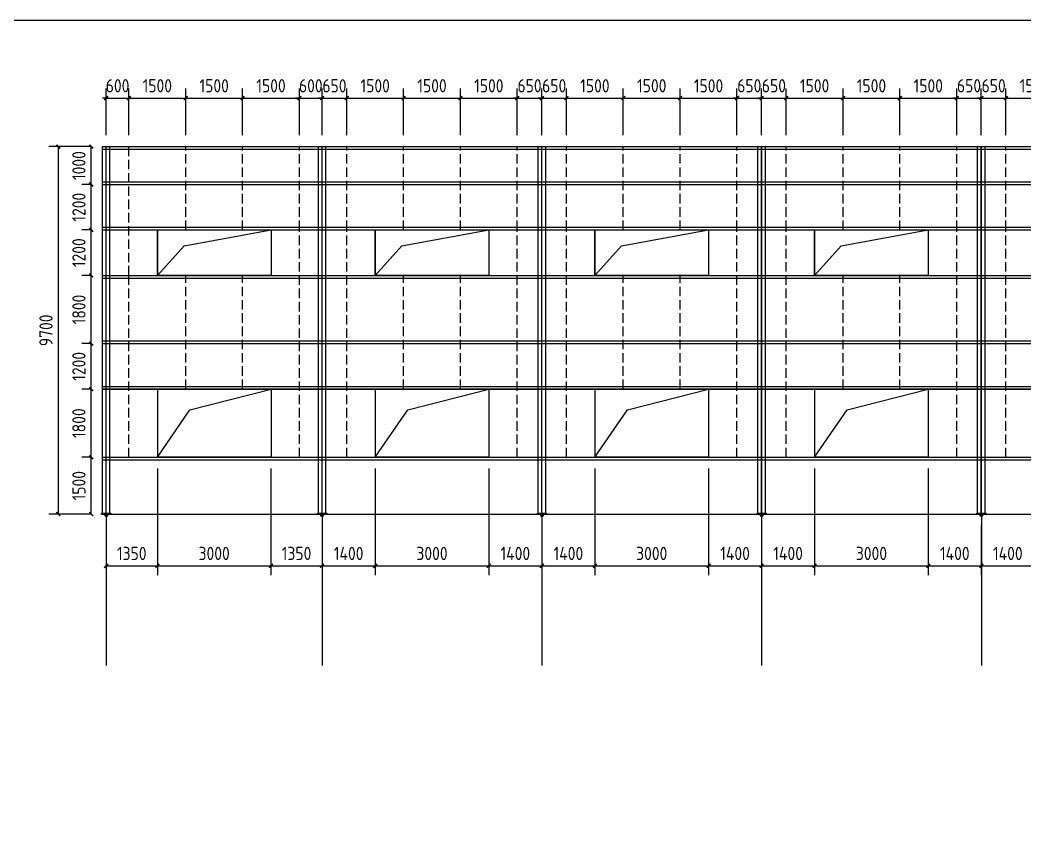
# Model space of a CAD drawing. Extents: x 102162 to 621267, y -39398 to 328893.
# Drawn here: x 483065 to 509588, y 180726 to 202102 of the extents above; entities that cross this region are included whole.
import ezdxf

# ---------------------------------------------------------------- set-up
doc = ezdxf.new("R2010")
doc.units = 0
doc.header["$LTSCALE"] = 1000
doc.header["$MEASUREMENT"] = 0
doc.linetypes.add('DASH', pattern=[0.35, 0.25, -0.1])
doc.layers.add('AXIS', color=3, linetype='Continuous')
doc.layers.add('DOTE', color=1, linetype='Continuous')
doc.styles.get("Standard").update_dxf_attribs({"font": 'gbenor.shx', "bigfont": 'gbcbig.shx'})
doc.dimstyles.get("Standard").update_dxf_attribs({"dimscale": 100, "dimtxt": 3.5, "dimasz": 1, "dimexe": 2.5, "dimexo": 3, "dimgap": 1.5, "dimtad": 1, "dimdec": 0, "dimzin": 0, "dimdsep": 46, "dimtxsty": 'Standard', "dimblk": 'ARCHTICK', "dimcen": 0.09, "dimadec": 0, "dimazin": 0, "dimtfac": 1, "dimtdec": 0, "dimtix": 1, "dimtmove": 2, "dimatfit": 3, "dimfxl": 1, "dimtolj": 1, "dimtzin": 0, "dimarcsym": 0})

# ---------------------------------------------------------------- blocks, each defined once
blk = doc.blocks.new('_ArchTick')
at = {"color": 0, "linetype": 'ByBlock', "const_width": 0.4}
blk.add_lwpolyline([(-0.5, -0.5), (0.5, 0.5)], dxfattribs=at)
blk = doc.blocks.new('*D5481')
at = {"color": 0, "lineweight": -2}
for p, q in [((484938, 190562), (484693, 190562)), ((484943, 189062), (484943, 190562)), ((484918, 189062), (484693, 189062))]:
    blk.add_line(p, q, dxfattribs=at)
at = {"layer": 'Defpoints', "color": 0}
for p in [(484943, 190562), (485238, 190562), (485218, 189062)]:
    blk.add_point(p, dxfattribs=at)
at = {"color": 0, "lineweight": -2, "xscale": 100, "yscale": 100, "zscale": 100}
for p, rotation in [((484943, 190562), 90), ((484943, 189062), 270)]:
    blk.add_blockref('_ArchTick', p, dxfattribs=dict(at, rotation=rotation))
at = {"color": 0, "insert": (484618, 189812), "char_height": 350, "attachment_point": 5, "rotation": 90}
blk.add_mtext('\\A1;1500', dxfattribs=at)
blk = doc.blocks.new('*D5482')
at = {"color": 0, "lineweight": -2}
for p, q in [((484938, 192362), (484693, 192362)), ((484943, 190562), (484943, 192362)), ((484938, 190562), (484693, 190562))]:
    blk.add_line(p, q, dxfattribs=at)
at = {"layer": 'Defpoints', "color": 0}
for p in [(484943, 192362), (485238, 192362), (485238, 190562)]:
    blk.add_point(p, dxfattribs=at)
at = {"color": 0, "lineweight": -2, "xscale": 100, "yscale": 100, "zscale": 100}
for p, rotation in [((484943, 192362), 90), ((484943, 190562), 270)]:
    blk.add_blockref('_ArchTick', p, dxfattribs=dict(at, rotation=rotation))
at = {"color": 0, "insert": (484618, 191462), "char_height": 350, "attachment_point": 5, "rotation": 90}
blk.add_mtext('\\A1;1800', dxfattribs=at)
blk = doc.blocks.new('*D5483')
at = {"color": 0, "lineweight": -2}
for p, q in [((484938, 193562), (484693, 193562)), ((484943, 192362), (484943, 193562)), ((484938, 192362), (484693, 192362))]:
    blk.add_line(p, q, dxfattribs=at)
at = {"layer": 'Defpoints', "color": 0}
for p in [(484943, 193562), (485238, 193562), (485238, 192362)]:
    blk.add_point(p, dxfattribs=at)
at = {"color": 0, "lineweight": -2, "xscale": 100, "yscale": 100, "zscale": 100}
for p, rotation in [((484943, 193562), 90), ((484943, 192362), 270)]:
    blk.add_blockref('_ArchTick', p, dxfattribs=dict(at, rotation=rotation))
at = {"color": 0, "insert": (484618, 192962), "char_height": 350, "attachment_point": 5, "rotation": 90}
blk.add_mtext('\\A1;1200', dxfattribs=at)
blk = doc.blocks.new('*D5484')
at = {"color": 0, "lineweight": -2}
for p, q in [((484938, 195362), (484693, 195362)), ((484943, 193562), (484943, 195362)), ((484938, 193562), (484693, 193562))]:
    blk.add_line(p, q, dxfattribs=at)
at = {"layer": 'Defpoints', "color": 0}
for p in [(484943, 195362), (485238, 195362), (485238, 193562)]:
    blk.add_point(p, dxfattribs=at)
at = {"color": 0, "lineweight": -2, "xscale": 100, "yscale": 100, "zscale": 100}
for p, rotation in [((484943, 195362), 90), ((484943, 193562), 270)]:
    blk.add_blockref('_ArchTick', p, dxfattribs=dict(at, rotation=rotation))
at = {"color": 0, "insert": (484618, 194462), "char_height": 350, "attachment_point": 5, "rotation": 90}
blk.add_mtext('\\A1;1800', dxfattribs=at)
blk = doc.blocks.new('*D5485')
at = {"color": 0, "lineweight": -2}
for p, q in [((484938, 196562), (484693, 196562)), ((484943, 195362), (484943, 196562)), ((484938, 195362), (484693, 195362))]:
    blk.add_line(p, q, dxfattribs=at)
at = {"layer": 'Defpoints', "color": 0}
for p in [(484943, 196562), (485238, 196562), (485238, 195362)]:
    blk.add_point(p, dxfattribs=at)
at = {"color": 0, "lineweight": -2, "xscale": 100, "yscale": 100, "zscale": 100}
for p, rotation in [((484943, 196562), 90), ((484943, 195362), 270)]:
    blk.add_blockref('_ArchTick', p, dxfattribs=dict(at, rotation=rotation))
at = {"color": 0, "insert": (484618, 195962), "char_height": 350, "attachment_point": 5, "rotation": 90}
blk.add_mtext('\\A1;1200', dxfattribs=at)
blk = doc.blocks.new('*D5486')
at = {"color": 0, "lineweight": -2}
for p, q in [((484938, 197762), (484693, 197762)), ((484943, 196562), (484943, 197762)), ((484938, 196562), (484693, 196562))]:
    blk.add_line(p, q, dxfattribs=at)
at = {"layer": 'Defpoints', "color": 0}
for p in [(484943, 197762), (485238, 197762), (485238, 196562)]:
    blk.add_point(p, dxfattribs=at)
at = {"color": 0, "lineweight": -2, "xscale": 100, "yscale": 100, "zscale": 100}
for p, rotation in [((484943, 197762), 90), ((484943, 196562), 270)]:
    blk.add_blockref('_ArchTick', p, dxfattribs=dict(at, rotation=rotation))
at = {"color": 0, "insert": (484618, 197162), "char_height": 350, "attachment_point": 5, "rotation": 90}
blk.add_mtext('\\A1;1200', dxfattribs=at)
blk = doc.blocks.new('*D5487')
at = {"color": 0, "lineweight": -2}
for p, q in [((484938, 198762), (484693, 198762)), ((484943, 197762), (484943, 198762)), ((484938, 197762), (484693, 197762))]:
    blk.add_line(p, q, dxfattribs=at)
at = {"layer": 'Defpoints', "color": 0}
for p in [(484943, 198762), (485238, 198762), (485238, 197762)]:
    blk.add_point(p, dxfattribs=at)
at = {"color": 0, "lineweight": -2, "xscale": 100, "yscale": 100, "zscale": 100}
for p, rotation in [((484943, 198762), 90), ((484943, 197762), 270)]:
    blk.add_blockref('_ArchTick', p, dxfattribs=dict(at, rotation=rotation))
at = {"color": 0, "insert": (484618, 198262), "char_height": 350, "attachment_point": 5, "rotation": 90}
blk.add_mtext('\\A1;1000', dxfattribs=at)
blk = doc.blocks.new('*D5488')
at = {"color": 0, "lineweight": -2}
for p, q in [((484938, 198762), (483824, 198762)), ((484074, 198762), (484074, 189062)), ((484938, 189062), (483824, 189062))]:
    blk.add_line(p, q, dxfattribs=at)
at = {"layer": 'Defpoints', "color": 0}
for p in [(485238, 198762), (484074, 189062), (485238, 189062)]:
    blk.add_point(p, dxfattribs=at)
at = {"color": 0, "lineweight": -2, "xscale": 100, "yscale": 100, "zscale": 100}
for p, rotation in [((484074, 198762), 90), ((484074, 189062), 270)]:
    blk.add_blockref('_ArchTick', p, dxfattribs=dict(at, rotation=rotation))
at = {"color": 0, "insert": (483749, 193912), "char_height": 350, "attachment_point": 5, "rotation": 90}
blk.add_mtext('\\A1;9700', dxfattribs=at)
blk = doc.blocks.new('*D5489')
at = {"color": 0, "lineweight": -2}
for p, q in [((486688, 190262), (486688, 187448)), ((485338, 188762), (485338, 187448)), ((485338, 187698), (486688, 187698))]:
    blk.add_line(p, q, dxfattribs=at)
at = {"layer": 'Defpoints', "color": 0}
for p in [(486688, 190562), (485338, 189062), (486688, 187698)]:
    blk.add_point(p, dxfattribs=at)
at = {"color": 0, "lineweight": -2, "xscale": 100, "yscale": 100, "zscale": 100, "rotation": 180}
blk.add_blockref('_ArchTick', (485338, 187698), dxfattribs=at)
at = {"color": 0, "lineweight": -2, "xscale": 100, "yscale": 100, "zscale": 100}
blk.add_blockref('_ArchTick', (486688, 187698), dxfattribs=at)
at = {"color": 0, "insert": (486013, 188023), "char_height": 350, "attachment_point": 5}
blk.add_mtext('\\A1;1350', dxfattribs=at)
blk = doc.blocks.new('*D5490')
at = {"color": 0, "lineweight": -2}
for p, q in [((486688, 190262), (486688, 187448)), ((489688, 190262), (489688, 187448)), ((486688, 187698), (489688, 187698))]:
    blk.add_line(p, q, dxfattribs=at)
at = {"layer": 'Defpoints', "color": 0}
for p in [(486688, 190562), (489688, 190562), (489688, 187698)]:
    blk.add_point(p, dxfattribs=at)
at = {"color": 0, "lineweight": -2, "xscale": 100, "yscale": 100, "zscale": 100, "rotation": 180}
blk.add_blockref('_ArchTick', (486688, 187698), dxfattribs=at)
at = {"color": 0, "lineweight": -2, "xscale": 100, "yscale": 100, "zscale": 100}
blk.add_blockref('_ArchTick', (489688, 187698), dxfattribs=at)
at = {"color": 0, "insert": (488188, 188023), "char_height": 350, "attachment_point": 5}
blk.add_mtext('\\A1;3000', dxfattribs=at)
blk = doc.blocks.new('*D5491')
at = {"color": 0, "lineweight": -2}
for p, q in [((489688, 190262), (489688, 187448)), ((491038, 188762), (491038, 187448)), ((489688, 187698), (491038, 187698))]:
    blk.add_line(p, q, dxfattribs=at)
at = {"layer": 'Defpoints', "color": 0}
for p in [(489688, 190562), (491038, 189062), (491038, 187698)]:
    blk.add_point(p, dxfattribs=at)
at = {"color": 0, "lineweight": -2, "xscale": 100, "yscale": 100, "zscale": 100, "rotation": 180}
blk.add_blockref('_ArchTick', (489688, 187698), dxfattribs=at)
at = {"color": 0, "lineweight": -2, "xscale": 100, "yscale": 100, "zscale": 100}
blk.add_blockref('_ArchTick', (491038, 187698), dxfattribs=at)
at = {"color": 0, "insert": (490363, 188023), "char_height": 350, "attachment_point": 5}
blk.add_mtext('\\A1;1350', dxfattribs=at)
blk = doc.blocks.new('*D5492')
at = {"color": 0, "lineweight": -2}
for p, q in [((492438, 190262), (492438, 187448)), ((491038, 188762), (491038, 187448)), ((491038, 187698), (492438, 187698))]:
    blk.add_line(p, q, dxfattribs=at)
at = {"layer": 'Defpoints', "color": 0}
for p in [(492438, 190562), (491038, 189062), (492438, 187698)]:
    blk.add_point(p, dxfattribs=at)
at = {"color": 0, "lineweight": -2, "xscale": 100, "yscale": 100, "zscale": 100, "rotation": 180}
blk.add_blockref('_ArchTick', (491038, 187698), dxfattribs=at)
at = {"color": 0, "lineweight": -2, "xscale": 100, "yscale": 100, "zscale": 100}
blk.add_blockref('_ArchTick', (492438, 187698), dxfattribs=at)
at = {"color": 0, "insert": (491738, 188023), "char_height": 350, "attachment_point": 5}
blk.add_mtext('\\A1;1400', dxfattribs=at)
blk = doc.blocks.new('*D5493')
at = {"color": 0, "lineweight": -2}
for p, q in [((492438, 190262), (492438, 187448)), ((495438, 190262), (495438, 187448)), ((492438, 187698), (495438, 187698))]:
    blk.add_line(p, q, dxfattribs=at)
at = {"layer": 'Defpoints', "color": 0}
for p in [(492438, 190562), (495438, 190562), (495438, 187698)]:
    blk.add_point(p, dxfattribs=at)
at = {"color": 0, "lineweight": -2, "xscale": 100, "yscale": 100, "zscale": 100, "rotation": 180}
blk.add_blockref('_ArchTick', (492438, 187698), dxfattribs=at)
at = {"color": 0, "lineweight": -2, "xscale": 100, "yscale": 100, "zscale": 100}
blk.add_blockref('_ArchTick', (495438, 187698), dxfattribs=at)
at = {"color": 0, "insert": (493938, 188023), "char_height": 350, "attachment_point": 5}
blk.add_mtext('\\A1;3000', dxfattribs=at)
blk = doc.blocks.new('*D5494')
at = {"color": 0, "lineweight": -2}
for p, q in [((495438, 190262), (495438, 187448)), ((496838, 188762), (496838, 187448)), ((495438, 187698), (496838, 187698))]:
    blk.add_line(p, q, dxfattribs=at)
at = {"layer": 'Defpoints', "color": 0}
for p in [(495438, 190562), (496838, 189062), (496838, 187698)]:
    blk.add_point(p, dxfattribs=at)
at = {"color": 0, "lineweight": -2, "xscale": 100, "yscale": 100, "zscale": 100, "rotation": 180}
blk.add_blockref('_ArchTick', (495438, 187698), dxfattribs=at)
at = {"color": 0, "lineweight": -2, "xscale": 100, "yscale": 100, "zscale": 100}
blk.add_blockref('_ArchTick', (496838, 187698), dxfattribs=at)
at = {"color": 0, "insert": (496138, 188023), "char_height": 350, "attachment_point": 5}
blk.add_mtext('\\A1;1400', dxfattribs=at)
blk = doc.blocks.new('*D5495')
at = {"color": 0, "lineweight": -2}
for p, q in [((498238, 190262), (498238, 187448)), ((496838, 188762), (496838, 187448)), ((496838, 187698), (498238, 187698))]:
    blk.add_line(p, q, dxfattribs=at)
at = {"layer": 'Defpoints', "color": 0}
for p in [(498238, 190562), (496838, 189062), (498238, 187698)]:
    blk.add_point(p, dxfattribs=at)
at = {"color": 0, "lineweight": -2, "xscale": 100, "yscale": 100, "zscale": 100, "rotation": 180}
blk.add_blockref('_ArchTick', (496838, 187698), dxfattribs=at)
at = {"color": 0, "lineweight": -2, "xscale": 100, "yscale": 100, "zscale": 100}
blk.add_blockref('_ArchTick', (498238, 187698), dxfattribs=at)
at = {"color": 0, "insert": (497538, 188023), "char_height": 350, "attachment_point": 5}
blk.add_mtext('\\A1;1400', dxfattribs=at)
blk = doc.blocks.new('*D5496')
at = {"color": 0, "lineweight": -2}
for p, q in [((498238, 190262), (498238, 187448)), ((501238, 190262), (501238, 187448)), ((498238, 187698), (501238, 187698))]:
    blk.add_line(p, q, dxfattribs=at)
at = {"layer": 'Defpoints', "color": 0}
for p in [(498238, 190562), (501238, 190562), (501238, 187698)]:
    blk.add_point(p, dxfattribs=at)
at = {"color": 0, "lineweight": -2, "xscale": 100, "yscale": 100, "zscale": 100, "rotation": 180}
blk.add_blockref('_ArchTick', (498238, 187698), dxfattribs=at)
at = {"color": 0, "lineweight": -2, "xscale": 100, "yscale": 100, "zscale": 100}
blk.add_blockref('_ArchTick', (501238, 187698), dxfattribs=at)
at = {"color": 0, "insert": (499738, 188023), "char_height": 350, "attachment_point": 5}
blk.add_mtext('\\A1;3000', dxfattribs=at)
blk = doc.blocks.new('*D5497')
at = {"color": 0, "lineweight": -2}
for p, q in [((501238, 190262), (501238, 187448)), ((502638, 188762), (502638, 187448)), ((501238, 187698), (502638, 187698))]:
    blk.add_line(p, q, dxfattribs=at)
at = {"layer": 'Defpoints', "color": 0}
for p in [(501238, 190562), (502638, 189062), (502638, 187698)]:
    blk.add_point(p, dxfattribs=at)
at = {"color": 0, "lineweight": -2, "xscale": 100, "yscale": 100, "zscale": 100, "rotation": 180}
blk.add_blockref('_ArchTick', (501238, 187698), dxfattribs=at)
at = {"color": 0, "lineweight": -2, "xscale": 100, "yscale": 100, "zscale": 100}
blk.add_blockref('_ArchTick', (502638, 187698), dxfattribs=at)
at = {"color": 0, "insert": (501938, 188023), "char_height": 350, "attachment_point": 5}
blk.add_mtext('\\A1;1400', dxfattribs=at)
blk = doc.blocks.new('*D5498')
at = {"color": 0, "lineweight": -2}
for p, q in [((504038, 190262), (504038, 187448)), ((502638, 188762), (502638, 187448)), ((502638, 187698), (504038, 187698))]:
    blk.add_line(p, q, dxfattribs=at)
at = {"layer": 'Defpoints', "color": 0}
for p in [(504038, 190562), (502638, 189062), (504038, 187698)]:
    blk.add_point(p, dxfattribs=at)
at = {"color": 0, "lineweight": -2, "xscale": 100, "yscale": 100, "zscale": 100, "rotation": 180}
blk.add_blockref('_ArchTick', (502638, 187698), dxfattribs=at)
at = {"color": 0, "lineweight": -2, "xscale": 100, "yscale": 100, "zscale": 100}
blk.add_blockref('_ArchTick', (504038, 187698), dxfattribs=at)
at = {"color": 0, "insert": (503338, 188023), "char_height": 350, "attachment_point": 5}
blk.add_mtext('\\A1;1400', dxfattribs=at)
blk = doc.blocks.new('*D5499')
at = {"color": 0, "lineweight": -2}
for p, q in [((504038, 190262), (504038, 187448)), ((507038, 190262), (507038, 187448)), ((504038, 187698), (507038, 187698))]:
    blk.add_line(p, q, dxfattribs=at)
at = {"layer": 'Defpoints', "color": 0}
for p in [(504038, 190562), (507038, 190562), (507038, 187698)]:
    blk.add_point(p, dxfattribs=at)
at = {"color": 0, "lineweight": -2, "xscale": 100, "yscale": 100, "zscale": 100, "rotation": 180}
blk.add_blockref('_ArchTick', (504038, 187698), dxfattribs=at)
at = {"color": 0, "lineweight": -2, "xscale": 100, "yscale": 100, "zscale": 100}
blk.add_blockref('_ArchTick', (507038, 187698), dxfattribs=at)
at = {"color": 0, "insert": (505538, 188023), "char_height": 350, "attachment_point": 5}
blk.add_mtext('\\A1;3000', dxfattribs=at)
blk = doc.blocks.new('*D5500')
at = {"color": 0, "lineweight": -2}
for p, q in [((507038, 190262), (507038, 187448)), ((508438, 188762), (508438, 187448)), ((507038, 187698), (508438, 187698))]:
    blk.add_line(p, q, dxfattribs=at)
at = {"layer": 'Defpoints', "color": 0}
for p in [(507038, 190562), (508438, 189062), (508438, 187698)]:
    blk.add_point(p, dxfattribs=at)
at = {"color": 0, "lineweight": -2, "xscale": 100, "yscale": 100, "zscale": 100, "rotation": 180}
blk.add_blockref('_ArchTick', (507038, 187698), dxfattribs=at)
at = {"color": 0, "lineweight": -2, "xscale": 100, "yscale": 100, "zscale": 100}
blk.add_blockref('_ArchTick', (508438, 187698), dxfattribs=at)
at = {"color": 0, "insert": (507738, 188023), "char_height": 350, "attachment_point": 5}
blk.add_mtext('\\A1;1400', dxfattribs=at)
blk = doc.blocks.new('*D5501')
at = {"color": 0, "lineweight": -2}
for p, q in [((509838, 190262), (509838, 187448)), ((508438, 188762), (508438, 187448)), ((508438, 187698), (509838, 187698))]:
    blk.add_line(p, q, dxfattribs=at)
at = {"layer": 'Defpoints', "color": 0}
for p in [(509838, 190562), (508438, 189062), (509838, 187698)]:
    blk.add_point(p, dxfattribs=at)
at = {"color": 0, "lineweight": -2, "xscale": 100, "yscale": 100, "zscale": 100, "rotation": 180}
blk.add_blockref('_ArchTick', (508438, 187698), dxfattribs=at)
at = {"color": 0, "lineweight": -2, "xscale": 100, "yscale": 100, "zscale": 100}
blk.add_blockref('_ArchTick', (509838, 187698), dxfattribs=at)
at = {"color": 0, "insert": (509138, 188023), "char_height": 350, "attachment_point": 5}
blk.add_mtext('\\A1;1400', dxfattribs=at)
blk = doc.blocks.new('*D5507')
at = {"color": 0, "lineweight": -2}
for p, q in [((485338, 199062), (485338, 200293)), ((485938, 199062), (485938, 200293)), ((485338, 200043), (485238, 200043)), ((485338, 200043), (485938, 200043)), ((485938, 200043), (486038, 200043))]:
    blk.add_line(p, q, dxfattribs=at)
at = {"layer": 'Defpoints', "color": 0}
for p in [(485938, 200043), (485338, 198762), (485938, 198762)]:
    blk.add_point(p, dxfattribs=at)
at = {"color": 0, "lineweight": -2, "xscale": 100, "yscale": 100, "zscale": 100}
blk.add_blockref('_ArchTick', (485338, 200043), dxfattribs=at)
at = {"color": 0, "lineweight": -2, "xscale": 100, "yscale": 100, "zscale": 100, "rotation": 180}
blk.add_blockref('_ArchTick', (485938, 200043), dxfattribs=at)
at = {"color": 0, "insert": (485638, 200368), "char_height": 350, "attachment_point": 5}
blk.add_mtext('\\A1;600', dxfattribs=at)
blk = doc.blocks.new('*D5508')
at = {"color": 0, "lineweight": -2}
for p, q in [((485938, 199062), (485938, 200293)), ((487438, 199062), (487438, 200293)), ((485938, 200043), (487438, 200043))]:
    blk.add_line(p, q, dxfattribs=at)
at = {"layer": 'Defpoints', "color": 0}
for p in [(487438, 200043), (485938, 198762), (487438, 198762)]:
    blk.add_point(p, dxfattribs=at)
at = {"color": 0, "lineweight": -2, "xscale": 100, "yscale": 100, "zscale": 100, "rotation": 180}
blk.add_blockref('_ArchTick', (485938, 200043), dxfattribs=at)
at = {"color": 0, "lineweight": -2, "xscale": 100, "yscale": 100, "zscale": 100}
blk.add_blockref('_ArchTick', (487438, 200043), dxfattribs=at)
at = {"color": 0, "insert": (486688, 200368), "char_height": 350, "attachment_point": 5}
blk.add_mtext('\\A1;1500', dxfattribs=at)
blk = doc.blocks.new('*D5509')
at = {"color": 0, "lineweight": -2}
for p, q in [((487438, 199062), (487438, 200293)), ((488938, 199062), (488938, 200293)), ((487438, 200043), (488938, 200043))]:
    blk.add_line(p, q, dxfattribs=at)
at = {"layer": 'Defpoints', "color": 0}
for p in [(488938, 200043), (487438, 198762), (488938, 198762)]:
    blk.add_point(p, dxfattribs=at)
at = {"color": 0, "lineweight": -2, "xscale": 100, "yscale": 100, "zscale": 100, "rotation": 180}
blk.add_blockref('_ArchTick', (487438, 200043), dxfattribs=at)
at = {"color": 0, "lineweight": -2, "xscale": 100, "yscale": 100, "zscale": 100}
blk.add_blockref('_ArchTick', (488938, 200043), dxfattribs=at)
at = {"color": 0, "insert": (488188, 200368), "char_height": 350, "attachment_point": 5}
blk.add_mtext('\\A1;1500', dxfattribs=at)
blk = doc.blocks.new('*D5510')
at = {"color": 0, "lineweight": -2}
for p, q in [((488938, 199062), (488938, 200293)), ((490438, 199062), (490438, 200293)), ((488938, 200043), (490438, 200043))]:
    blk.add_line(p, q, dxfattribs=at)
at = {"layer": 'Defpoints', "color": 0}
for p in [(490438, 200043), (488938, 198762), (490438, 198762)]:
    blk.add_point(p, dxfattribs=at)
at = {"color": 0, "lineweight": -2, "xscale": 100, "yscale": 100, "zscale": 100, "rotation": 180}
blk.add_blockref('_ArchTick', (488938, 200043), dxfattribs=at)
at = {"color": 0, "lineweight": -2, "xscale": 100, "yscale": 100, "zscale": 100}
blk.add_blockref('_ArchTick', (490438, 200043), dxfattribs=at)
at = {"color": 0, "insert": (489688, 200368), "char_height": 350, "attachment_point": 5}
blk.add_mtext('\\A1;1500', dxfattribs=at)
blk = doc.blocks.new('*D5511')
at = {"color": 0, "lineweight": -2}
for p, q in [((490438, 199062), (490438, 200293)), ((491038, 199062), (491038, 200293)), ((490438, 200043), (490338, 200043)), ((490438, 200043), (491038, 200043)), ((491038, 200043), (491138, 200043))]:
    blk.add_line(p, q, dxfattribs=at)
at = {"layer": 'Defpoints', "color": 0}
for p in [(491038, 200043), (490438, 198762), (491038, 198762)]:
    blk.add_point(p, dxfattribs=at)
at = {"color": 0, "lineweight": -2, "xscale": 100, "yscale": 100, "zscale": 100}
blk.add_blockref('_ArchTick', (490438, 200043), dxfattribs=at)
at = {"color": 0, "lineweight": -2, "xscale": 100, "yscale": 100, "zscale": 100, "rotation": 180}
blk.add_blockref('_ArchTick', (491038, 200043), dxfattribs=at)
at = {"color": 0, "insert": (490738, 200368), "char_height": 350, "attachment_point": 5}
blk.add_mtext('\\A1;600', dxfattribs=at)
blk = doc.blocks.new('*D5512')
at = {"color": 0, "lineweight": -2}
for p, q in [((491038, 199062), (491038, 200293)), ((491688, 199062), (491688, 200293)), ((491038, 200043), (490938, 200043)), ((491038, 200043), (491688, 200043)), ((491688, 200043), (491788, 200043))]:
    blk.add_line(p, q, dxfattribs=at)
at = {"layer": 'Defpoints', "color": 0}
for p in [(491688, 200043), (491038, 198762), (491688, 198762)]:
    blk.add_point(p, dxfattribs=at)
at = {"color": 0, "lineweight": -2, "xscale": 100, "yscale": 100, "zscale": 100}
blk.add_blockref('_ArchTick', (491038, 200043), dxfattribs=at)
at = {"color": 0, "lineweight": -2, "xscale": 100, "yscale": 100, "zscale": 100, "rotation": 180}
blk.add_blockref('_ArchTick', (491688, 200043), dxfattribs=at)
at = {"color": 0, "insert": (491363, 200368), "char_height": 350, "attachment_point": 5}
blk.add_mtext('\\A1;650', dxfattribs=at)
blk = doc.blocks.new('*D5513')
at = {"color": 0, "lineweight": -2}
for p, q in [((491688, 199062), (491688, 200293)), ((493188, 199062), (493188, 200293)), ((491688, 200043), (493188, 200043))]:
    blk.add_line(p, q, dxfattribs=at)
at = {"layer": 'Defpoints', "color": 0}
for p in [(493188, 200043), (491688, 198762), (493188, 198762)]:
    blk.add_point(p, dxfattribs=at)
at = {"color": 0, "lineweight": -2, "xscale": 100, "yscale": 100, "zscale": 100, "rotation": 180}
blk.add_blockref('_ArchTick', (491688, 200043), dxfattribs=at)
at = {"color": 0, "lineweight": -2, "xscale": 100, "yscale": 100, "zscale": 100}
blk.add_blockref('_ArchTick', (493188, 200043), dxfattribs=at)
at = {"color": 0, "insert": (492438, 200368), "char_height": 350, "attachment_point": 5}
blk.add_mtext('\\A1;1500', dxfattribs=at)
blk = doc.blocks.new('*D5514')
at = {"color": 0, "lineweight": -2}
for p, q in [((493188, 199062), (493188, 200293)), ((494688, 199062), (494688, 200293)), ((493188, 200043), (494688, 200043))]:
    blk.add_line(p, q, dxfattribs=at)
at = {"layer": 'Defpoints', "color": 0}
for p in [(494688, 200043), (493188, 198762), (494688, 198762)]:
    blk.add_point(p, dxfattribs=at)
at = {"color": 0, "lineweight": -2, "xscale": 100, "yscale": 100, "zscale": 100, "rotation": 180}
blk.add_blockref('_ArchTick', (493188, 200043), dxfattribs=at)
at = {"color": 0, "lineweight": -2, "xscale": 100, "yscale": 100, "zscale": 100}
blk.add_blockref('_ArchTick', (494688, 200043), dxfattribs=at)
at = {"color": 0, "insert": (493938, 200368), "char_height": 350, "attachment_point": 5}
blk.add_mtext('\\A1;1500', dxfattribs=at)
blk = doc.blocks.new('*D5515')
at = {"color": 0, "lineweight": -2}
for p, q in [((494688, 199062), (494688, 200293)), ((496188, 199062), (496188, 200293)), ((494688, 200043), (496188, 200043))]:
    blk.add_line(p, q, dxfattribs=at)
at = {"layer": 'Defpoints', "color": 0}
for p in [(496188, 200043), (494688, 198762), (496188, 198762)]:
    blk.add_point(p, dxfattribs=at)
at = {"color": 0, "lineweight": -2, "xscale": 100, "yscale": 100, "zscale": 100, "rotation": 180}
blk.add_blockref('_ArchTick', (494688, 200043), dxfattribs=at)
at = {"color": 0, "lineweight": -2, "xscale": 100, "yscale": 100, "zscale": 100}
blk.add_blockref('_ArchTick', (496188, 200043), dxfattribs=at)
at = {"color": 0, "insert": (495438, 200368), "char_height": 350, "attachment_point": 5}
blk.add_mtext('\\A1;1500', dxfattribs=at)
blk = doc.blocks.new('*D5516')
at = {"color": 0, "lineweight": -2}
for p, q in [((496188, 199062), (496188, 200293)), ((496838, 199062), (496838, 200293)), ((496188, 200043), (496088, 200043)), ((496188, 200043), (496838, 200043)), ((496838, 200043), (496938, 200043))]:
    blk.add_line(p, q, dxfattribs=at)
at = {"layer": 'Defpoints', "color": 0}
for p in [(496838, 200043), (496188, 198762), (496838, 198762)]:
    blk.add_point(p, dxfattribs=at)
at = {"color": 0, "lineweight": -2, "xscale": 100, "yscale": 100, "zscale": 100}
blk.add_blockref('_ArchTick', (496188, 200043), dxfattribs=at)
at = {"color": 0, "lineweight": -2, "xscale": 100, "yscale": 100, "zscale": 100, "rotation": 180}
blk.add_blockref('_ArchTick', (496838, 200043), dxfattribs=at)
at = {"color": 0, "insert": (496513, 200368), "char_height": 350, "attachment_point": 5}
blk.add_mtext('\\A1;650', dxfattribs=at)
blk = doc.blocks.new('*D5517')
at = {"color": 0, "lineweight": -2}
for p, q in [((496838, 199062), (496838, 200293)), ((497488, 199062), (497488, 200293)), ((496838, 200043), (496738, 200043)), ((496838, 200043), (497488, 200043)), ((497488, 200043), (497588, 200043))]:
    blk.add_line(p, q, dxfattribs=at)
at = {"layer": 'Defpoints', "color": 0}
for p in [(497488, 200043), (496838, 198762), (497488, 198762)]:
    blk.add_point(p, dxfattribs=at)
at = {"color": 0, "lineweight": -2, "xscale": 100, "yscale": 100, "zscale": 100}
blk.add_blockref('_ArchTick', (496838, 200043), dxfattribs=at)
at = {"color": 0, "lineweight": -2, "xscale": 100, "yscale": 100, "zscale": 100, "rotation": 180}
blk.add_blockref('_ArchTick', (497488, 200043), dxfattribs=at)
at = {"color": 0, "insert": (497163, 200368), "char_height": 350, "attachment_point": 5}
blk.add_mtext('\\A1;650', dxfattribs=at)
blk = doc.blocks.new('*D5518')
at = {"color": 0, "lineweight": -2}
for p, q in [((497488, 199062), (497488, 200293)), ((498988, 199062), (498988, 200293)), ((497488, 200043), (498988, 200043))]:
    blk.add_line(p, q, dxfattribs=at)
at = {"layer": 'Defpoints', "color": 0}
for p in [(498988, 200043), (497488, 198762), (498988, 198762)]:
    blk.add_point(p, dxfattribs=at)
at = {"color": 0, "lineweight": -2, "xscale": 100, "yscale": 100, "zscale": 100, "rotation": 180}
blk.add_blockref('_ArchTick', (497488, 200043), dxfattribs=at)
at = {"color": 0, "lineweight": -2, "xscale": 100, "yscale": 100, "zscale": 100}
blk.add_blockref('_ArchTick', (498988, 200043), dxfattribs=at)
at = {"color": 0, "insert": (498238, 200368), "char_height": 350, "attachment_point": 5}
blk.add_mtext('\\A1;1500', dxfattribs=at)
blk = doc.blocks.new('*D5519')
at = {"color": 0, "lineweight": -2}
for p, q in [((498988, 199062), (498988, 200293)), ((500488, 199062), (500488, 200293)), ((498988, 200043), (500488, 200043))]:
    blk.add_line(p, q, dxfattribs=at)
at = {"layer": 'Defpoints', "color": 0}
for p in [(500488, 200043), (498988, 198762), (500488, 198762)]:
    blk.add_point(p, dxfattribs=at)
at = {"color": 0, "lineweight": -2, "xscale": 100, "yscale": 100, "zscale": 100, "rotation": 180}
blk.add_blockref('_ArchTick', (498988, 200043), dxfattribs=at)
at = {"color": 0, "lineweight": -2, "xscale": 100, "yscale": 100, "zscale": 100}
blk.add_blockref('_ArchTick', (500488, 200043), dxfattribs=at)
at = {"color": 0, "insert": (499738, 200368), "char_height": 350, "attachment_point": 5}
blk.add_mtext('\\A1;1500', dxfattribs=at)
blk = doc.blocks.new('*D5520')
at = {"color": 0, "lineweight": -2}
for p, q in [((500488, 199062), (500488, 200293)), ((501988, 199062), (501988, 200293)), ((500488, 200043), (501988, 200043))]:
    blk.add_line(p, q, dxfattribs=at)
at = {"layer": 'Defpoints', "color": 0}
for p in [(501988, 200043), (500488, 198762), (501988, 198762)]:
    blk.add_point(p, dxfattribs=at)
at = {"color": 0, "lineweight": -2, "xscale": 100, "yscale": 100, "zscale": 100, "rotation": 180}
blk.add_blockref('_ArchTick', (500488, 200043), dxfattribs=at)
at = {"color": 0, "lineweight": -2, "xscale": 100, "yscale": 100, "zscale": 100}
blk.add_blockref('_ArchTick', (501988, 200043), dxfattribs=at)
at = {"color": 0, "insert": (501238, 200368), "char_height": 350, "attachment_point": 5}
blk.add_mtext('\\A1;1500', dxfattribs=at)
blk = doc.blocks.new('*D5521')
at = {"color": 0, "lineweight": -2}
for p, q in [((501988, 199062), (501988, 200293)), ((502638, 199062), (502638, 200293)), ((501988, 200043), (501888, 200043)), ((501988, 200043), (502638, 200043)), ((502638, 200043), (502738, 200043))]:
    blk.add_line(p, q, dxfattribs=at)
at = {"layer": 'Defpoints', "color": 0}
for p in [(502638, 200043), (501988, 198762), (502638, 198762)]:
    blk.add_point(p, dxfattribs=at)
at = {"color": 0, "lineweight": -2, "xscale": 100, "yscale": 100, "zscale": 100}
blk.add_blockref('_ArchTick', (501988, 200043), dxfattribs=at)
at = {"color": 0, "lineweight": -2, "xscale": 100, "yscale": 100, "zscale": 100, "rotation": 180}
blk.add_blockref('_ArchTick', (502638, 200043), dxfattribs=at)
at = {"color": 0, "insert": (502313, 200368), "char_height": 350, "attachment_point": 5}
blk.add_mtext('\\A1;650', dxfattribs=at)
blk = doc.blocks.new('*D5522')
at = {"color": 0, "lineweight": -2}
for p, q in [((502638, 199062), (502638, 200293)), ((503288, 199062), (503288, 200293)), ((502638, 200043), (502538, 200043)), ((502638, 200043), (503288, 200043)), ((503288, 200043), (503388, 200043))]:
    blk.add_line(p, q, dxfattribs=at)
at = {"layer": 'Defpoints', "color": 0}
for p in [(503288, 200043), (502638, 198762), (503288, 198762)]:
    blk.add_point(p, dxfattribs=at)
at = {"color": 0, "lineweight": -2, "xscale": 100, "yscale": 100, "zscale": 100}
blk.add_blockref('_ArchTick', (502638, 200043), dxfattribs=at)
at = {"color": 0, "lineweight": -2, "xscale": 100, "yscale": 100, "zscale": 100, "rotation": 180}
blk.add_blockref('_ArchTick', (503288, 200043), dxfattribs=at)
at = {"color": 0, "insert": (502963, 200368), "char_height": 350, "attachment_point": 5}
blk.add_mtext('\\A1;650', dxfattribs=at)
blk = doc.blocks.new('*D5523')
at = {"color": 0, "lineweight": -2}
for p, q in [((503288, 199062), (503288, 200293)), ((504788, 199062), (504788, 200293)), ((503288, 200043), (504788, 200043))]:
    blk.add_line(p, q, dxfattribs=at)
at = {"layer": 'Defpoints', "color": 0}
for p in [(504788, 200043), (503288, 198762), (504788, 198762)]:
    blk.add_point(p, dxfattribs=at)
at = {"color": 0, "lineweight": -2, "xscale": 100, "yscale": 100, "zscale": 100, "rotation": 180}
blk.add_blockref('_ArchTick', (503288, 200043), dxfattribs=at)
at = {"color": 0, "lineweight": -2, "xscale": 100, "yscale": 100, "zscale": 100}
blk.add_blockref('_ArchTick', (504788, 200043), dxfattribs=at)
at = {"color": 0, "insert": (504038, 200368), "char_height": 350, "attachment_point": 5}
blk.add_mtext('\\A1;1500', dxfattribs=at)
blk = doc.blocks.new('*D5524')
at = {"color": 0, "lineweight": -2}
for p, q in [((504788, 199062), (504788, 200293)), ((506288, 199062), (506288, 200293)), ((504788, 200043), (506288, 200043))]:
    blk.add_line(p, q, dxfattribs=at)
at = {"layer": 'Defpoints', "color": 0}
for p in [(506288, 200043), (504788, 198762), (506288, 198762)]:
    blk.add_point(p, dxfattribs=at)
at = {"color": 0, "lineweight": -2, "xscale": 100, "yscale": 100, "zscale": 100, "rotation": 180}
blk.add_blockref('_ArchTick', (504788, 200043), dxfattribs=at)
at = {"color": 0, "lineweight": -2, "xscale": 100, "yscale": 100, "zscale": 100}
blk.add_blockref('_ArchTick', (506288, 200043), dxfattribs=at)
at = {"color": 0, "insert": (505538, 200368), "char_height": 350, "attachment_point": 5}
blk.add_mtext('\\A1;1500', dxfattribs=at)
blk = doc.blocks.new('*D5525')
at = {"color": 0, "lineweight": -2}
for p, q in [((506288, 199062), (506288, 200293)), ((507788, 199062), (507788, 200293)), ((506288, 200043), (507788, 200043))]:
    blk.add_line(p, q, dxfattribs=at)
at = {"layer": 'Defpoints', "color": 0}
for p in [(507788, 200043), (506288, 198762), (507788, 198762)]:
    blk.add_point(p, dxfattribs=at)
at = {"color": 0, "lineweight": -2, "xscale": 100, "yscale": 100, "zscale": 100, "rotation": 180}
blk.add_blockref('_ArchTick', (506288, 200043), dxfattribs=at)
at = {"color": 0, "lineweight": -2, "xscale": 100, "yscale": 100, "zscale": 100}
blk.add_blockref('_ArchTick', (507788, 200043), dxfattribs=at)
at = {"color": 0, "insert": (507038, 200368), "char_height": 350, "attachment_point": 5}
blk.add_mtext('\\A1;1500', dxfattribs=at)
blk = doc.blocks.new('*D5526')
at = {"color": 0, "lineweight": -2}
for p, q in [((507788, 199062), (507788, 200293)), ((508438, 199062), (508438, 200293)), ((507788, 200043), (507688, 200043)), ((507788, 200043), (508438, 200043)), ((508438, 200043), (508538, 200043))]:
    blk.add_line(p, q, dxfattribs=at)
at = {"layer": 'Defpoints', "color": 0}
for p in [(508438, 200043), (507788, 198762), (508438, 198762)]:
    blk.add_point(p, dxfattribs=at)
at = {"color": 0, "lineweight": -2, "xscale": 100, "yscale": 100, "zscale": 100}
blk.add_blockref('_ArchTick', (507788, 200043), dxfattribs=at)
at = {"color": 0, "lineweight": -2, "xscale": 100, "yscale": 100, "zscale": 100, "rotation": 180}
blk.add_blockref('_ArchTick', (508438, 200043), dxfattribs=at)
at = {"color": 0, "insert": (508113, 200368), "char_height": 350, "attachment_point": 5}
blk.add_mtext('\\A1;650', dxfattribs=at)
blk = doc.blocks.new('*D5527')
at = {"color": 0, "lineweight": -2}
for p, q in [((508438, 199062), (508438, 200293)), ((509088, 199062), (509088, 200293)), ((508438, 200043), (508338, 200043)), ((508438, 200043), (509088, 200043)), ((509088, 200043), (509188, 200043))]:
    blk.add_line(p, q, dxfattribs=at)
at = {"layer": 'Defpoints', "color": 0}
for p in [(509088, 200043), (508438, 198762), (509088, 198762)]:
    blk.add_point(p, dxfattribs=at)
at = {"color": 0, "lineweight": -2, "xscale": 100, "yscale": 100, "zscale": 100}
blk.add_blockref('_ArchTick', (508438, 200043), dxfattribs=at)
at = {"color": 0, "lineweight": -2, "xscale": 100, "yscale": 100, "zscale": 100, "rotation": 180}
blk.add_blockref('_ArchTick', (509088, 200043), dxfattribs=at)
at = {"color": 0, "insert": (508763, 200368), "char_height": 350, "attachment_point": 5}
blk.add_mtext('\\A1;650', dxfattribs=at)
blk = doc.blocks.new('*D5528')
at = {"color": 0, "lineweight": -2}
for p, q in [((509088, 199062), (509088, 200293)), ((510588, 199062), (510588, 200293)), ((509088, 200043), (510588, 200043))]:
    blk.add_line(p, q, dxfattribs=at)
at = {"layer": 'Defpoints', "color": 0}
for p in [(510588, 200043), (509088, 198762), (510588, 198762)]:
    blk.add_point(p, dxfattribs=at)
at = {"color": 0, "lineweight": -2, "xscale": 100, "yscale": 100, "zscale": 100, "rotation": 180}
blk.add_blockref('_ArchTick', (509088, 200043), dxfattribs=at)
at = {"color": 0, "lineweight": -2, "xscale": 100, "yscale": 100, "zscale": 100}
blk.add_blockref('_ArchTick', (510588, 200043), dxfattribs=at)
at = {"color": 0, "insert": (509838, 200368), "char_height": 350, "attachment_point": 5}
blk.add_mtext('\\A1;1500', dxfattribs=at)

msp = doc.modelspace()

# ---------------------------------------------------------------- linework, layer by layer
for p, q in [((485238.3, 198762.5), (520038.3, 198762.5)), ((485238.3, 198694.5), (520038.3, 198694.5)), ((485238.3, 198692.5), (520038.3, 198692.5)), ((485238.3, 197832.5), (520038.3, 197832.5)), ((485238.3, 197764.5), (520038.3, 197764.5)), ((485238.3, 197762.5), (520038.3, 197762.5)), ((485238.3, 196632.5), (520038.3, 196632.5)), ((485238.3, 196564.5), (520038.3, 196564.5)), ((485238.3, 196562.5), (520038.3, 196562.5)), ((486688.3, 196562.5), (486688.3, 195362.5)), ((487392.6, 196140.9), (489688.3, 196562.5)), ((489688.3, 196562.5), (489688.3, 195362.5)), ((492438.3, 196562.5), (492438.3, 195362.5)), ((493142.6, 196140.9), (495438.3, 196562.5)), ((495438.3, 196562.5), (495438.3, 195362.5)), ((498238.3, 196562.5), (498238.3, 195362.5)), ((498942.6, 196140.9), (501238.3, 196562.5)), ((501238.3, 196562.5), (501238.3, 195362.5)), ((504038.3, 196562.5), (504038.3, 195362.5)), ((504742.6, 196140.9), (507038.3, 196562.5)), ((507038.3, 196562.5), (507038.3, 195362.5)), ((486688.3, 195362.5), (487392.6, 196140.9)), ((492438.3, 195362.5), (493142.6, 196140.9)), ((498238.3, 195362.5), (498942.6, 196140.9)), ((504038.3, 195362.5), (504742.6, 196140.9)), ((485238.3, 195362.5), (520038.3, 195362.5)), ((485238.3, 195360.5), (520038.3, 195360.5)), ((485238.3, 195292.5), (520038.3, 195292.5)), ((485238.3, 193632.5), (520038.3, 193632.5)), ((485238.3, 193564.5), (520038.3, 193564.5)), ((485238.3, 193562.5), (520038.3, 193562.5)), ((485238.3, 192432.5), (520038.3, 192432.5)), ((485238.3, 192364.5), (520038.3, 192364.5)), ((485238.3, 192362.5), (520038.3, 192362.5)), ((487548.7, 191815.1), (489688.3, 192362.5)), ((489688.3, 192362.5), (489688.3, 190562.5)), ((492438.3, 192362.5), (492438.3, 190562.5)), ((493298.7, 191815.1), (495438.3, 192362.5)), ((495438.3, 192362.5), (495438.3, 190562.5)), ((498238.3, 192362.5), (498238.3, 190562.5)), ((499098.7, 191815.1), (501238.3, 192362.5)), ((501238.3, 192362.5), (501238.3, 190562.5)), ((504038.3, 192362.5), (504038.3, 190562.5)), ((504898.7, 191815.1), (507038.3, 192362.5)), ((507038.3, 192362.5), (507038.3, 190562.5)), ((486688.3, 190562.5), (487548.7, 191815.1)), ((492438.3, 190562.5), (493298.7, 191815.1)), ((498238.3, 190562.5), (499098.7, 191815.1)), ((504038.3, 190562.5), (504898.7, 191815.1)), ((485238.3, 190562.5), (520038.3, 190562.5)), ((485238.3, 190560.5), (520038.3, 190560.5)), ((485238.3, 190492.5), (520038.3, 190492.5)), ((485218.3, 189062.5), (520058.3, 189062.5))]:
    msp.add_line(p, q)
at = {"color": 6}
for p, q in [((486688.3, 196562.5), (489688.3, 196562.5)), ((486688.3, 195362.5), (486688.3, 196562.5)), ((489688.3, 196562.5), (489688.3, 195362.5)), ((492438.3, 196562.5), (495438.3, 196562.5)), ((492438.3, 195362.5), (492438.3, 196562.5)), ((495438.3, 196562.5), (495438.3, 195362.5)), ((498238.3, 196562.5), (501238.3, 196562.5)), ((498238.3, 195362.5), (498238.3, 196562.5)), ((501238.3, 196562.5), (501238.3, 195362.5)), ((504038.3, 196562.5), (507038.3, 196562.5)), ((504038.3, 195362.5), (504038.3, 196562.5)), ((507038.3, 196562.5), (507038.3, 195362.5)), ((489688.3, 195362.5), (486688.3, 195362.5)), ((495438.3, 195362.5), (492438.3, 195362.5)), ((501238.3, 195362.5), (498238.3, 195362.5)), ((507038.3, 195362.5), (504038.3, 195362.5)), ((486688.3, 192362.5), (486688.3, 190562.5)), ((486688.3, 192362.5), (489688.3, 192362.5)), ((489688.3, 192362.5), (489688.3, 190562.5)), ((492438.3, 192362.5), (492438.3, 190562.5)), ((492438.3, 192362.5), (495438.3, 192362.5)), ((495438.3, 192362.5), (495438.3, 190562.5)), ((498238.3, 192362.5), (498238.3, 190562.5)), ((498238.3, 192362.5), (501238.3, 192362.5)), ((501238.3, 192362.5), (501238.3, 190562.5)), ((504038.3, 192362.5), (504038.3, 190562.5)), ((504038.3, 192362.5), (507038.3, 192362.5)), ((507038.3, 192362.5), (507038.3, 190562.5)), ((489688.3, 190562.5), (486688.3, 190562.5)), ((495438.3, 190562.5), (492438.3, 190562.5)), ((501238.3, 190562.5), (498238.3, 190562.5)), ((507038.3, 190562.5), (504038.3, 190562.5)), ((485298.3, 189062.5), (485298.3, 189012.5)), ((485298.3, 189012.5), (485378.3, 189012.5)), ((485308.3, 189062.5), (485308.3, 189012.5)), ((485368.3, 189012.5), (485368.3, 189062.5)), ((485378.3, 189012.5), (485378.3, 189062.5)), ((490998.3, 189062.5), (490998.3, 189012.5)), ((490998.3, 189012.5), (491078.3, 189012.5)), ((491008.3, 189062.5), (491008.3, 189012.5)), ((491068.3, 189012.5), (491068.3, 189062.5)), ((491078.3, 189012.5), (491078.3, 189062.5)), ((496798.3, 189062.5), (496798.3, 189012.5)), ((496798.3, 189012.5), (496878.3, 189012.5)), ((496808.3, 189062.5), (496808.3, 189012.5)), ((496868.3, 189012.5), (496868.3, 189062.5)), ((496878.3, 189012.5), (496878.3, 189062.5)), ((502598.3, 189062.5), (502598.3, 189012.5)), ((502598.3, 189012.5), (502678.3, 189012.5)), ((502608.3, 189062.5), (502608.3, 189012.5)), ((502668.3, 189012.5), (502668.3, 189062.5)), ((502678.3, 189012.5), (502678.3, 189062.5)), ((508398.3, 189062.5), (508398.3, 189012.5)), ((508398.3, 189012.5), (508478.3, 189012.5)), ((508408.3, 189062.5), (508408.3, 189012.5)), ((508468.3, 189012.5), (508468.3, 189062.5)), ((508478.3, 189012.5), (508478.3, 189062.5))]:
    msp.add_line(p, q, dxfattribs=at)
at = {"color": 2}
for p, q in [((485218.3, 189062.5), (485218.3, 189082.5)), ((485218.3, 189082.5), (485458.3, 189082.5)), ((485338.3, 189062.5), (485218.3, 189062.5)), ((485458.3, 189062.5), (485338.3, 189062.5)), ((485458.3, 189082.5), (485458.3, 189062.5)), ((490918.3, 189062.5), (490918.3, 189082.5)), ((490918.3, 189082.5), (491158.3, 189082.5)), ((491038.3, 189062.5), (490918.3, 189062.5)), ((491158.3, 189062.5), (491038.3, 189062.5)), ((491158.3, 189082.5), (491158.3, 189062.5)), ((496718.3, 189062.5), (496718.3, 189082.5)), ((496718.3, 189082.5), (496958.3, 189082.5)), ((496838.3, 189062.5), (496718.3, 189062.5)), ((496958.3, 189062.5), (496838.3, 189062.5)), ((496958.3, 189082.5), (496958.3, 189062.5)), ((502518.3, 189062.5), (502518.3, 189082.5)), ((502518.3, 189082.5), (502758.3, 189082.5)), ((502638.3, 189062.5), (502518.3, 189062.5)), ((502758.3, 189062.5), (502638.3, 189062.5)), ((502758.3, 189082.5), (502758.3, 189062.5)), ((508318.3, 189062.5), (508318.3, 189082.5)), ((508318.3, 189082.5), (508558.3, 189082.5)), ((508438.3, 189062.5), (508318.3, 189062.5)), ((508558.3, 189062.5), (508438.3, 189062.5)), ((508558.3, 189082.5), (508558.3, 189062.5))]:
    msp.add_line(p, q, dxfattribs=at)
msp.add_lwpolyline([(473411.7, 202101.7), (532811.7, 202101.7), (532811.7, 160101.7), (473411.7, 160101.7)], close=True)
at = {"layer": 'AXIS'}
for p, q in [((485338.3, 189062.5), (485338.3, 185062.5)), ((491038.3, 189062.5), (491038.3, 185062.5)), ((496838.3, 189062.5), (496838.3, 185062.5)), ((502638.3, 189062.5), (502638.3, 185062.5)), ((508438.3, 189062.5), (508438.3, 185062.5))]:
    msp.add_line(p, q, dxfattribs=at)
at = {"layer": 'DOTE', "color": 0}
for p, q in [((485238.3, 189062.5), (485238.3, 198762.5)), ((485335.3, 189062.5), (485335.3, 198762.5)), ((485341.3, 189062.5), (485341.3, 198762.5)), ((485438.3, 189062.5), (485438.3, 198762.5)), ((490938.3, 189062.5), (490938.3, 198762.5)), ((491035.3, 189062.5), (491035.3, 198762.5)), ((491041.3, 189062.5), (491041.3, 198762.5)), ((491138.3, 189062.5), (491138.3, 198762.5)), ((496738.3, 189062.5), (496738.3, 198762.5)), ((496835.3, 189062.5), (496835.3, 198762.5)), ((496841.3, 189062.5), (496841.3, 198762.5)), ((496938.3, 189062.5), (496938.3, 198762.5)), ((502538.3, 189062.5), (502538.3, 198762.5)), ((502635.3, 189062.5), (502635.3, 198762.5)), ((502641.3, 189062.5), (502641.3, 198762.5)), ((502738.3, 189062.5), (502738.3, 198762.5)), ((508338.3, 189062.5), (508338.3, 198762.5)), ((508435.3, 189062.5), (508435.3, 198762.5)), ((508441.3, 189062.5), (508441.3, 198762.5)), ((508538.3, 189062.5), (508538.3, 198762.5))]:
    msp.add_line(p, q, dxfattribs=at)
at = {"layer": 'DOTE'}
for p, q in [((485338.3, 189012.5), (485338.3, 198762.5)), ((491038.3, 189012.5), (491038.3, 198762.5)), ((491038.3, 189012.5), (491038.3, 198762.5)), ((496838.3, 189012.5), (496838.3, 198762.5)), ((496838.3, 189012.5), (496838.3, 198762.5)), ((502638.3, 189012.5), (502638.3, 198762.5)), ((502638.3, 189012.5), (502638.3, 198762.5)), ((508438.3, 189012.5), (508438.3, 198762.5)), ((508438.3, 189012.5), (508438.3, 198762.5))]:
    msp.add_line(p, q, dxfattribs=at)
at = {"layer": 'DOTE', "color": 4, "linetype": 'DASH'}
for p, q in [((485938.3, 195362.5), (485938.3, 198762.5)), ((487438.3, 196562.5), (487438.3, 198762.5)), ((488938.3, 196562.5), (488938.3, 198762.5)), ((490438.3, 196562.5), (490438.3, 198762.5)), ((491688.3, 196562.5), (491688.3, 198762.5)), ((493188.3, 196562.5), (493188.3, 198762.5)), ((494688.3, 196562.5), (494688.3, 198762.5)), ((496188.3, 196562.5), (496188.3, 198762.5)), ((497488.3, 196562.5), (497488.3, 198762.5)), ((498988.3, 196562.5), (498988.3, 198762.5)), ((500488.3, 196562.5), (500488.3, 198762.5)), ((501988.3, 196562.5), (501988.3, 198762.5)), ((503288.3, 196562.5), (503288.3, 198762.5)), ((504788.3, 196562.5), (504788.3, 198762.5)), ((506288.3, 196562.5), (506288.3, 198762.5)), ((507788.3, 196562.5), (507788.3, 198762.5)), ((509088.3, 196562.5), (509088.3, 198762.5)), ((490438.3, 190562.5), (490438.3, 196562.5)), ((491688.3, 190562.5), (491688.3, 196562.5)), ((496188.3, 190562.5), (496188.3, 196562.5)), ((497488.3, 190562.5), (497488.3, 196562.5)), ((501988.3, 190562.5), (501988.3, 196562.5)), ((503288.3, 190562.5), (503288.3, 196562.5)), ((507788.3, 190562.5), (507788.3, 196562.5)), ((509088.3, 190562.5), (509088.3, 196562.5)), ((485938.3, 190562.5), (485938.3, 195362.5)), ((487438.3, 192362.5), (487438.3, 195362.5)), ((488938.3, 192362.5), (488938.3, 195362.5)), ((493188.3, 192362.5), (493188.3, 195362.5)), ((494688.3, 192362.5), (494688.3, 195362.5)), ((498988.3, 192362.5), (498988.3, 195362.5)), ((500488.3, 192362.5), (500488.3, 195362.5)), ((504788.3, 192362.5), (504788.3, 195362.5)), ((506288.3, 192362.5), (506288.3, 195362.5))]:
    msp.add_line(p, q, dxfattribs=at)

# ---------------------------------------------------------------- dimensions: what is measured, and where the dimension line sits
for base, p1, p2, picture, middle in [((485938.3, 200042.6), (485338.3, 198762.5), (485938.3, 198762.5), '*D5507', (485638.3, 200367.6)), ((487438.3, 200042.6), (485938.3, 198762.5), (487438.3, 198762.5), '*D5508', (486688.3, 200367.6)), ((488938.3, 200042.6), (487438.3, 198762.5), (488938.3, 198762.5), '*D5509', (488188.3, 200367.6)), ((490438.3, 200042.6), (488938.3, 198762.5), (490438.3, 198762.5), '*D5510', (489688.3, 200367.6)), ((491038.3, 200042.6), (490438.3, 198762.5), (491038.3, 198762.5), '*D5511', (490738.3, 200367.6)), ((491688.3, 200042.6), (491038.3, 198762.5), (491688.3, 198762.5), '*D5512', (491363.3, 200367.6)), ((493188.3, 200042.6), (491688.3, 198762.5), (493188.3, 198762.5), '*D5513', (492438.3, 200367.6)), ((494688.3, 200042.6), (493188.3, 198762.5), (494688.3, 198762.5), '*D5514', (493938.3, 200367.6)), ((496188.3, 200042.6), (494688.3, 198762.5), (496188.3, 198762.5), '*D5515', (495438.3, 200367.6)), ((496838.3, 200042.6), (496188.3, 198762.5), (496838.3, 198762.5), '*D5516', (496513.3, 200367.6)), ((497488.3, 200042.6), (496838.3, 198762.5), (497488.3, 198762.5), '*D5517', (497163.3, 200367.6)), ((498988.3, 200042.6), (497488.3, 198762.5), (498988.3, 198762.5), '*D5518', (498238.3, 200367.6)), ((500488.3, 200042.6), (498988.3, 198762.5), (500488.3, 198762.5), '*D5519', (499738.3, 200367.6)), ((501988.3, 200042.6), (500488.3, 198762.5), (501988.3, 198762.5), '*D5520', (501238.3, 200367.6)), ((502638.3, 200042.6), (501988.3, 198762.5), (502638.3, 198762.5), '*D5521', (502313.3, 200367.6)), ((503288.3, 200042.6), (502638.3, 198762.5), (503288.3, 198762.5), '*D5522', (502963.3, 200367.6)), ((504788.3, 200042.6), (503288.3, 198762.5), (504788.3, 198762.5), '*D5523', (504038.3, 200367.6)), ((506288.3, 200042.6), (504788.3, 198762.5), (506288.3, 198762.5), '*D5524', (505538.3, 200367.6)), ((507788.3, 200042.6), (506288.3, 198762.5), (507788.3, 198762.5), '*D5525', (507038.3, 200367.6)), ((508438.3, 200042.6), (507788.3, 198762.5), (508438.3, 198762.5), '*D5526', (508113.3, 200367.6)), ((509088.3, 200042.6), (508438.3, 198762.5), (509088.3, 198762.5), '*D5527', (508763.3, 200367.6)), ((510588.3, 200042.6), (509088.3, 198762.5), (510588.3, 198762.5), '*D5528', (509838.3, 200367.6)), ((486688.3, 187698.4), (485338.3, 189062.5), (486688.3, 190562.5), '*D5489', (486013.3, 188023.4)), ((489688.3, 187698.4), (486688.3, 190562.5), (489688.3, 190562.5), '*D5490', (488188.3, 188023.4)), ((491038.3, 187698.4), (489688.3, 190562.5), (491038.3, 189062.5), '*D5491', (490363.3, 188023.4)), ((492438.3, 187698.4), (491038.3, 189062.5), (492438.3, 190562.5), '*D5492', (491738.3, 188023.4)), ((495438.3, 187698.4), (492438.3, 190562.5), (495438.3, 190562.5), '*D5493', (493938.3, 188023.4)), ((496838.3, 187698.4), (495438.3, 190562.5), (496838.3, 189062.5), '*D5494', (496138.3, 188023.4)), ((498238.3, 187698.4), (496838.3, 189062.5), (498238.3, 190562.5), '*D5495', (497538.3, 188023.4)), ((501238.3, 187698.4), (498238.3, 190562.5), (501238.3, 190562.5), '*D5496', (499738.3, 188023.4)), ((502638.3, 187698.4), (501238.3, 190562.5), (502638.3, 189062.5), '*D5497', (501938.3, 188023.4)), ((504038.3, 187698.4), (502638.3, 189062.5), (504038.3, 190562.5), '*D5498', (503338.3, 188023.4)), ((507038.3, 187698.4), (504038.3, 190562.5), (507038.3, 190562.5), '*D5499', (505538.3, 188023.4)), ((508438.3, 187698.4), (507038.3, 190562.5), (508438.3, 189062.5), '*D5500', (507738.3, 188023.4)), ((509838.3, 187698.4), (508438.3, 189062.5), (509838.3, 190562.5), '*D5501', (509138.3, 188023.4))]:
    dim = msp.add_linear_dim(base=base, p1=p1, p2=p2, dimstyle='Standard')
    dim.commit()
    dim.dimension.update_dxf_attribs({"geometry": picture, "text_midpoint": middle})
dim = msp.add_aligned_dim(p1=(485238.3, 198762.5), p2=(485238.3, 189062.5), distance=-1164.1, dimstyle='Standard')
dim.commit()
dim.dimension.update_dxf_attribs({"geometry": '*D5488', "text_midpoint": (483749.1, 193912.5)})
for base, p1, p2, picture, middle in [((484943.4, 198762.5), (485238.3, 197762.5), (485238.3, 198762.5), '*D5487', (484618.4, 198262.5)), ((484943.4, 197762.5), (485238.3, 196562.5), (485238.3, 197762.5), '*D5486', (484618.4, 197162.5)), ((484943.4, 196562.5), (485238.3, 195362.5), (485238.3, 196562.5), '*D5485', (484618.4, 195962.5)), ((484943.4, 195362.5), (485238.3, 193562.5), (485238.3, 195362.5), '*D5484', (484618.4, 194462.5)), ((484943.4, 193562.5), (485238.3, 192362.5), (485238.3, 193562.5), '*D5483', (484618.4, 192962.5)), ((484943.4, 192362.5), (485238.3, 190562.5), (485238.3, 192362.5), '*D5482', (484618.4, 191462.5)), ((484943.4, 190562.5), (485218.3, 189062.5), (485238.3, 190562.5), '*D5481', (484618.4, 189812.5))]:
    dim = msp.add_linear_dim(base=base, p1=p1, p2=p2, angle=90, dimstyle='Standard')
    dim.commit()
    dim.dimension.update_dxf_attribs({"geometry": picture, "text_midpoint": middle})

doc.saveas('drawing.dxf')
